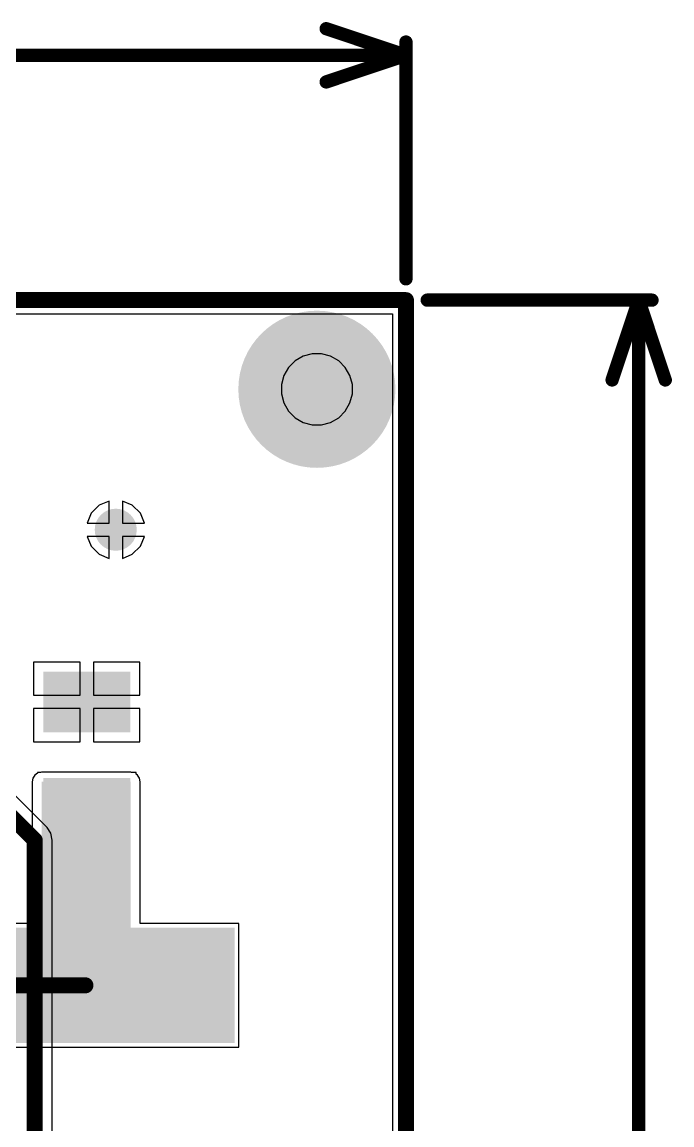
# Model space of a CAD drawing. Header units: millimetres. Extents: x -48 to 200, y -49 to 27.
# Drawn here: x 3.644 to 4.133, y 1.311 to 2.14 of the extents above; entities that cross this region are included whole.
import ezdxf

# ---------------------------------------------------------------- set-up
doc = ezdxf.new("R2010")
doc.units = ezdxf.units.MM
doc.header["$MEASUREMENT"] = 0
for name, color, linetype in [('BottomLayer', 5, 'Continuous'), ('BottomPaste', 16, 'Continuous'), ('BottomSolder', 6, 'Continuous'), ('Mechanical1', 6, 'Continuous'), ('Mechanical2', 216, 'Continuous'), ('MultiLayer', 9, 'Continuous'), ('PadHoleLayer', 156, 'Continuous'), ('TopLayer', 1, 'Continuous'), ('TopSolder', 216, 'Continuous'), ('ViaHoleLayer', 16, 'Continuous')]:
    doc.layers.add(name, color=color, linetype=linetype)

# ---------------------------------------------------------------- blocks, each defined once
blk = doc.blocks.new('F_____________1')
at = {"layer": 'BottomLayer'}
h = blk.add_hatch(color=5, dxfattribs=at)
edge = h.paths.add_edge_path()
edge.add_arc((0, 0), 0.01969, 0, 360)
at = {"layer": 'BottomSolder'}
h = blk.add_hatch(color=6, dxfattribs=at)
edge = h.paths.add_edge_path()
edge.add_arc((0, 0), 0.05906, 0, 360)
at = {"layer": 'MultiLayer'}
h = blk.add_hatch(color=9, dxfattribs=at)
edge = h.paths.add_edge_path()
edge.add_arc((0, 0), 0.01969, 0, 360)
at = {"layer": 'PadHoleLayer'}
h = blk.add_hatch(color=156, dxfattribs=at)
edge = h.paths.add_edge_path()
edge.add_arc((0, 0), 0.01969, 0, 360)
at = {"layer": 'TopLayer'}
h = blk.add_hatch(color=1, dxfattribs=at)
edge = h.paths.add_edge_path()
edge.add_arc((0, 0), 0.01969, 0, 360)
at = {"layer": 'TopSolder'}
h = blk.add_hatch(color=216, dxfattribs=at)
edge = h.paths.add_edge_path()
edge.add_arc((0, 0), 0.05906, 0, 360)
blk = doc.blocks.new('J49SMH_B_G_G_K_8M0_B_36')
at = {"layer": 'BottomLayer'}
for points in [[(-0.30315, 0.03937), (-0.08661, 0.03937), (-0.08661, -0.03937), (-0.30315, -0.03937)], [(-0.30315, 0.03937), (-0.08661, 0.03937), (-0.08661, -0.03937), (-0.30315, -0.03937)], [(-0.30315, 0.03937), (-0.08661, 0.03937), (-0.08661, -0.03937), (-0.30315, -0.03937)], [(0.08661, 0.03937), (0.30315, 0.03937), (0.30315, -0.03937), (0.08661, -0.03937)]]:
    blk.add_hatch(color=5, dxfattribs=at).paths.add_polyline_path(points)
at = {"layer": 'BottomPaste'}
for points in [[(-0.30315, 0.03937), (-0.08661, 0.03937), (-0.08661, -0.03937), (-0.30315, -0.03937)], [(-0.30315, 0.03937), (-0.08661, 0.03937), (-0.08661, -0.03937), (-0.30315, -0.03937)], [(-0.30315, 0.03937), (-0.08661, 0.03937), (-0.08661, -0.03937), (-0.30315, -0.03937)], [(0.08661, 0.03937), (0.30315, 0.03937), (0.30315, -0.03937), (0.08661, -0.03937)]]:
    blk.add_hatch(color=16, dxfattribs=at).paths.add_polyline_path(points)
at = {"layer": 'BottomSolder'}
for points in [[(-0.30715, 0.04337), (-0.08261, 0.04337), (-0.08261, -0.04337), (-0.30715, -0.04337)], [(-0.30715, 0.04337), (-0.08261, 0.04337), (-0.08261, -0.04337), (-0.30715, -0.04337)], [(-0.30715, 0.04337), (-0.08261, 0.04337), (-0.08261, -0.04337), (-0.30715, -0.04337)], [(0.08261, 0.04337), (0.30715, 0.04337), (0.30715, -0.04337), (0.08261, -0.04337)]]:
    blk.add_hatch(color=6, dxfattribs=at).paths.add_polyline_path(points)
blk = doc.blocks.new('CAP_0805_B_60')
at = {"layer": 'BottomLayer'}
for points in [[(-0.06, 0.03), (-0.02, 0.03), (-0.02, -0.03), (-0.06, -0.03)], [(0.02, 0.03), (0.06, 0.03), (0.06, -0.03), (0.02, -0.03)]]:
    blk.add_hatch(color=5, dxfattribs=at).paths.add_polyline_path(points)
at = {"layer": 'BottomPaste'}
for points in [[(-0.06, 0.03), (-0.02, 0.03), (-0.02, -0.03), (-0.06, -0.03)], [(0.02, 0.03), (0.06, 0.03), (0.06, -0.03), (0.02, -0.03)]]:
    blk.add_hatch(color=16, dxfattribs=at).paths.add_polyline_path(points)
at = {"layer": 'BottomSolder'}
for points in [[(-0.06276, 0.03276), (-0.01724, 0.03276), (-0.01724, -0.03276), (-0.06276, -0.03276)], [(0.01724, 0.03276), (0.06276, 0.03276), (0.06276, -0.03276), (0.01724, -0.03276)]]:
    blk.add_hatch(color=6, dxfattribs=at).paths.add_polyline_path(points)

msp = doc.modelspace()

# ---------------------------------------------------------------- hatches: boundary and pattern name
at = {"layer": 'BottomLayer'}
h = msp.add_hatch(color=5, dxfattribs=at)
edge = h.paths.add_edge_path()
edge.add_arc((3.71477, 1.75844), 0.01181, 0, 360)
msp.add_hatch(color=5, dxfattribs=at).paths.add_polyline_path([(3.659, 1.384), (3.726, 1.384), (3.726, 1.569), (3.659, 1.569)])
at = {"layer": 'BottomSolder'}
h = msp.add_hatch(color=6, dxfattribs=at)
edge = h.paths.add_edge_path()
edge.add_arc((3.71477, 1.75844), 0.01581, 0, 360)
at = {"layer": 'TopLayer'}
h = msp.add_hatch(color=1, dxfattribs=at)
edge = h.paths.add_edge_path()
edge.add_arc((3.71477, 1.75844), 0.01181, 0, 360)
at = {"layer": 'TopSolder'}
h = msp.add_hatch(color=216, dxfattribs=at)
edge = h.paths.add_edge_path()
edge.add_arc((3.71477, 1.75844), 0.01581, 0, 360)
at = {"layer": 'ViaHoleLayer'}
h = msp.add_hatch(color=16, dxfattribs=at)
edge = h.paths.add_edge_path()
edge.add_arc((3.71477, 1.75844), 0.00591, 0, 360)

# ---------------------------------------------------------------- linework, layer by layer
at = {"layer": 'BottomLayer'}
for p, q in [((-0.0568, 1.9208), (3.9228, 1.9208)), ((3.9228, 1.9208), (3.9228, 1.24414)), ((3.86249, 1.89068), (3.8557, 1.88887)), ((3.86951, 1.89068), (3.86249, 1.89068)), ((3.8763, 1.88887), (3.86951, 1.89068)), ((3.84962, 1.88535), (3.84465, 1.88038)), ((3.8557, 1.88887), (3.84962, 1.88535)), ((3.88239, 1.88535), (3.8763, 1.88887)), ((3.88735, 1.88038), (3.88239, 1.88535)), ((3.84113, 1.8743), (3.83932, 1.86751)), ((3.84465, 1.88038), (3.84113, 1.8743)), ((3.89087, 1.8743), (3.88735, 1.88038)), ((3.89269, 1.86751), (3.89087, 1.8743)), ((3.83932, 1.86751), (3.83932, 1.86049)), ((3.89269, 1.86049), (3.89269, 1.86751)), ((3.83932, 1.86049), (3.84113, 1.8537)), ((3.89087, 1.8537), (3.89269, 1.86049)), ((3.84113, 1.8537), (3.84465, 1.84762)), ((3.88735, 1.84762), (3.89087, 1.8537)), ((3.84465, 1.84762), (3.84962, 1.84265)), ((3.84962, 1.84265), (3.8557, 1.83913)), ((3.8763, 1.83913), (3.88239, 1.84265)), ((3.88239, 1.84265), (3.88735, 1.84762)), ((3.8557, 1.83913), (3.86249, 1.83732)), ((3.86249, 1.83732), (3.86951, 1.83732)), ((3.86951, 1.83732), (3.8763, 1.83913)), ((3.70242, 1.77693), (3.69628, 1.7708)), ((3.70977, 1.77998), (3.70242, 1.77693)), ((3.70977, 1.76344), (3.70977, 1.77998)), ((3.72713, 1.77693), (3.71977, 1.77998)), ((3.71977, 1.77998), (3.71977, 1.76344)), ((3.73326, 1.7708), (3.72713, 1.77693)), ((3.69628, 1.7708), (3.69323, 1.76344)), ((3.73631, 1.76344), (3.73326, 1.7708)), ((3.69323, 1.76344), (3.70977, 1.76344)), ((3.71977, 1.76344), (3.73631, 1.76344)), ((3.70977, 1.75344), (3.69323, 1.75344)), ((3.69323, 1.75344), (3.69628, 1.74609)), ((3.70977, 1.7369), (3.70977, 1.75344)), ((3.73631, 1.75344), (3.71977, 1.75344)), ((3.71977, 1.75344), (3.71977, 1.7369)), ((3.73326, 1.74609), (3.73631, 1.75344)), ((3.69628, 1.74609), (3.70242, 1.73995)), ((3.72713, 1.73995), (3.73326, 1.74609)), ((3.70242, 1.73995), (3.70977, 1.7369)), ((3.71977, 1.7369), (3.72713, 1.73995)), ((3.688, 1.659), (3.653, 1.659)), ((3.653, 1.659), (3.653, 1.634)), ((3.688, 1.634), (3.688, 1.659)), ((3.733, 1.659), (3.698, 1.659)), ((3.698, 1.659), (3.698, 1.634)), ((3.733, 1.634), (3.733, 1.659)), ((3.653, 1.634), (3.688, 1.634)), ((3.698, 1.634), (3.733, 1.634)), ((3.688, 1.624), (3.653, 1.624)), ((3.653, 1.624), (3.653, 1.599)), ((3.688, 1.599), (3.688, 1.624)), ((3.733, 1.624), (3.698, 1.624)), ((3.698, 1.624), (3.698, 1.599)), ((3.733, 1.599), (3.733, 1.624)), ((3.653, 1.599), (3.688, 1.599)), ((3.698, 1.599), (3.733, 1.599)), ((3.656, 1.57541), (3.65395, 1.57405)), ((3.65831, 1.576), (3.656, 1.576)), ((3.656, 1.576), (3.656, 1.57541)), ((3.659, 1.57614), (3.65831, 1.576)), ((3.726, 1.57614), (3.659, 1.57614)), ((3.72669, 1.576), (3.726, 1.57614)), ((3.73, 1.576), (3.72669, 1.576)), ((3.73, 1.57475), (3.73, 1.576)), ((3.65241, 1.57173), (3.65186, 1.569)), ((3.65186, 1.569), (3.65186, 1.46237)), ((3.65395, 1.57405), (3.65241, 1.57173)), ((3.73105, 1.57405), (3.73, 1.57475)), ((3.73259, 1.57173), (3.73105, 1.57405)), ((3.73314, 1.569), (3.73259, 1.57173)), ((3.73314, 1.46237), (3.73314, 1.569)), ((3.65186, 1.46237), (3.57673, 1.46237)), ((3.80727, 1.46237), (3.73314, 1.46237)), ((3.80727, 1.36963), (3.80727, 1.46237)), ((3.57673, 1.36963), (3.80727, 1.36963))]:
    msp.add_line(p, q, dxfattribs=at)
at = {"layer": 'BottomLayer', "const_width": 0.012}
msp.add_lwpolyline([(3.488, 1.416), (3.692, 1.416)], dxfattribs=at)
at = {"layer": 'BottomLayer', "const_width": 0.006}
msp.add_lwpolyline([(3.689, 1.416, 1), (3.695, 1.416, 1)], format="xyb", close=True, dxfattribs=at)
at = {"layer": 'Mechanical1', "const_width": 0.01}
for points in [[(3.873, 2.135), (3.933, 2.115)], [(3.933, 1.947), (3.933, 2.125)], [(2.17285, 2.115), (3.933, 2.115)], [(3.873, 2.095), (3.933, 2.115)], [(3.949, 1.931), (4.118, 1.931)], [(4.088, 1.871), (4.108, 1.931)], [(4.108, 1.931), (4.128, 1.871)], [(4.108, 1.16592), (4.108, 1.931)]]:
    msp.add_lwpolyline(points, dxfattribs=at)
at = {"layer": 'Mechanical1', "const_width": 0.005}
for points in [[(3.8705, 2.135, 1), (3.8755, 2.135, 1)], [(3.9305, 2.125, 1), (3.9355, 2.125, 1)], [(3.9305, 2.115, 1), (3.9355, 2.115, 1)], [(3.9305, 2.115, 1), (3.9355, 2.115, 1)], [(3.9305, 2.115, 1), (3.9355, 2.115, 1)], [(3.8705, 2.095, 1), (3.8755, 2.095, 1)], [(3.9305, 1.947, 1), (3.9355, 1.947, 1)], [(3.9465, 1.931, 1), (3.9515, 1.931, 1)], [(4.1055, 1.931, 1), (4.1105, 1.931, 1)], [(4.1055, 1.931, 1), (4.1105, 1.931, 1)], [(4.1055, 1.931, 1), (4.1105, 1.931, 1)], [(4.1155, 1.931, 1), (4.1205, 1.931, 1)], [(4.0855, 1.871, 1), (4.0905, 1.871, 1)], [(4.1255, 1.871, 1), (4.1305, 1.871, 1)]]:
    msp.add_lwpolyline(points, format="xyb", close=True, dxfattribs=at)
at = {"layer": 'Mechanical2', "const_width": 0.012}
for points in [[(-0.067, 1.931), (3.933, 1.931)], [(3.933, -0.069), (3.933, 1.931)]]:
    msp.add_lwpolyline(points, dxfattribs=at)
at = {"layer": 'Mechanical2', "const_width": 0.006}
msp.add_lwpolyline([(3.93, 1.931, 1), (3.936, 1.931, 1)], format="xyb", close=True, dxfattribs=at)
msp.add_lwpolyline([(3.93, 1.931, 1), (3.936, 1.931, 1)], format="xyb", close=True, dxfattribs=at)
at = {"layer": 'TopLayer'}
for p, q in [((1.56203, 1.9208), (3.9228, 1.9208)), ((3.9228, 1.9208), (3.9228, 1.09463)), ((3.86249, 1.89068), (3.8557, 1.88887)), ((3.86951, 1.89068), (3.86249, 1.89068)), ((3.8763, 1.88887), (3.86951, 1.89068)), ((3.84962, 1.88535), (3.84465, 1.88038)), ((3.8557, 1.88887), (3.84962, 1.88535)), ((3.88239, 1.88535), (3.8763, 1.88887)), ((3.88735, 1.88038), (3.88239, 1.88535)), ((3.84113, 1.8743), (3.83932, 1.86751)), ((3.84465, 1.88038), (3.84113, 1.8743)), ((3.89087, 1.8743), (3.88735, 1.88038)), ((3.89269, 1.86751), (3.89087, 1.8743)), ((3.83932, 1.86751), (3.83932, 1.86049)), ((3.89269, 1.86049), (3.89269, 1.86751)), ((3.83932, 1.86049), (3.84113, 1.8537)), ((3.89087, 1.8537), (3.89269, 1.86049)), ((3.84113, 1.8537), (3.84465, 1.84762)), ((3.88735, 1.84762), (3.89087, 1.8537)), ((3.84465, 1.84762), (3.84962, 1.84265)), ((3.84962, 1.84265), (3.8557, 1.83913)), ((3.8763, 1.83913), (3.88239, 1.84265)), ((3.88239, 1.84265), (3.88735, 1.84762)), ((3.8557, 1.83913), (3.86249, 1.83732)), ((3.86249, 1.83732), (3.86951, 1.83732)), ((3.86951, 1.83732), (3.8763, 1.83913)), ((3.70242, 1.77693), (3.69628, 1.7708)), ((3.70977, 1.77998), (3.70242, 1.77693)), ((3.70977, 1.76344), (3.70977, 1.77998)), ((3.72713, 1.77693), (3.71977, 1.77998)), ((3.71977, 1.77998), (3.71977, 1.76344)), ((3.73326, 1.7708), (3.72713, 1.77693)), ((3.69628, 1.7708), (3.69323, 1.76344)), ((3.73631, 1.76344), (3.73326, 1.7708)), ((3.69323, 1.76344), (3.70977, 1.76344)), ((3.71977, 1.76344), (3.73631, 1.76344)), ((3.70977, 1.75344), (3.69323, 1.75344)), ((3.69323, 1.75344), (3.69628, 1.74609)), ((3.70977, 1.7369), (3.70977, 1.75344)), ((3.73631, 1.75344), (3.71977, 1.75344)), ((3.71977, 1.75344), (3.71977, 1.7369)), ((3.73326, 1.74609), (3.73631, 1.75344)), ((3.69628, 1.74609), (3.70242, 1.73995)), ((3.72713, 1.73995), (3.73326, 1.74609)), ((3.70242, 1.73995), (3.70977, 1.7369)), ((3.71977, 1.7369), (3.72713, 1.73995)), ((3.66318, 1.53456), (3.53325, 1.66449)), ((3.66606, 1.53026), (3.66318, 1.53456)), ((3.66707, 1.52519), (3.66606, 1.53026)), ((3.66707, 1.05981), (3.66707, 1.52519))]:
    msp.add_line(p, q, dxfattribs=at)
at = {"layer": 'TopLayer', "const_width": 0.012}
for points in [[(3.52, 1.659), (3.65381, 1.52519)], [(3.65381, 1.05981), (3.65381, 1.52519)]]:
    msp.add_lwpolyline(points, dxfattribs=at)
at = {"layer": 'TopLayer', "const_width": 0.006}
msp.add_lwpolyline([(3.65081, 1.52519, 1), (3.65681, 1.52519, 1)], format="xyb", close=True, dxfattribs=at)
msp.add_lwpolyline([(3.65081, 1.52519, 1), (3.65681, 1.52519, 1)], format="xyb", close=True, dxfattribs=at)

# ---------------------------------------------------------------- block references
msp.add_blockref('F_____________1', (3.866, 1.864))
for name, p, rotation in [('CAP_0805_B_60', (3.693, 1.589), 270), ('J49SMH_B_G_G_K_8M0_B_36', (3.49712, 1.416), 180)]:
    msp.add_blockref(name, p, dxfattribs=dict(rotation=rotation))

doc.saveas('drawing.dxf')
